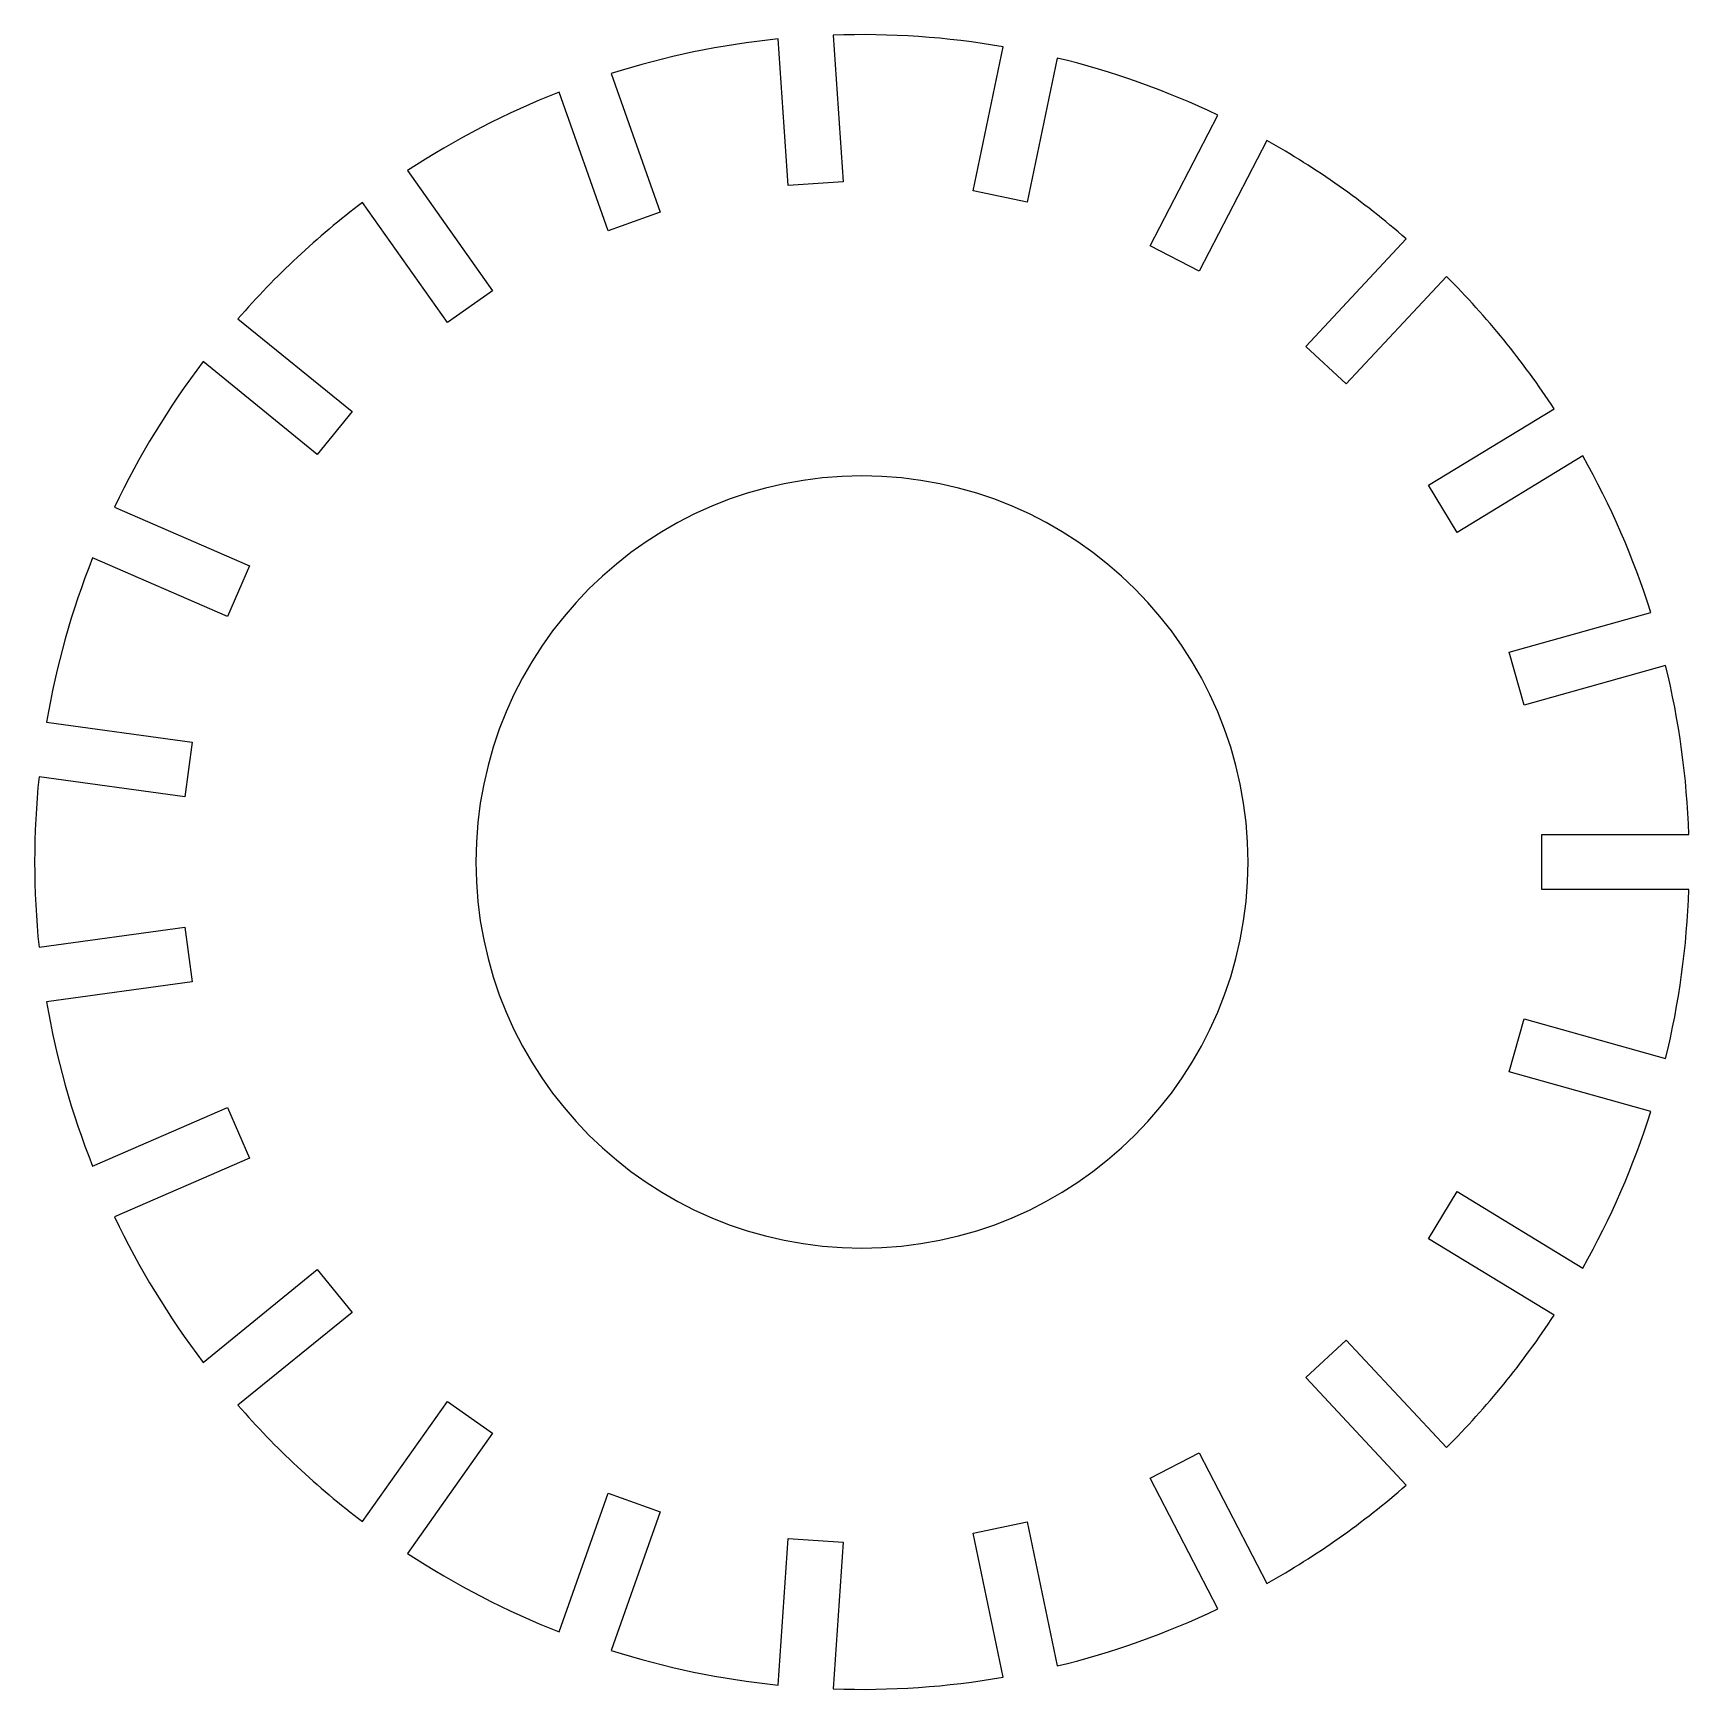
# Model space of a CAD drawing. Header units: millimetres. Extents: x -45.1 to 45, y -45.1 to 45.1.
import ezdxf

# ---------------------------------------------------------------- set-up
doc = ezdxf.new("R2010")
doc.units = ezdxf.units.MM
doc.layers.add('Shape2DView023', color=7, linetype='CONTINUOUS')

msp = doc.modelspace()

# ---------------------------------------------------------------- linework, layer by layer
at = {"layer": 'Shape2DView023'}
for p, q in [((-4.02, 36.786), (-4.566, 44.768)), ((-1.573, 44.972), (-1.027, 36.991)), ((6.054, 36.507), (7.682, 44.34)), ((10.619, 43.729), (8.991, 35.896)), ((-13.648, 42.88), (-10.969, 35.342)), ((-13.796, 34.338), (-16.475, 41.876)), ((15.679, 33.52), (19.36, 40.623)), ((22.023, 39.242), (18.343, 32.139)), ((-24.711, 37.608), (-20.097, 31.073)), ((-1.027, 36.991), (-4.02, 36.786)), ((8.991, 35.896), (6.054, 36.507)), ((-22.548, 29.342), (-27.162, 35.878)), ((-10.969, 35.342), (-13.796, 34.338)), ((18.343, 32.139), (15.679, 33.52)), ((24.141, 28.047), (29.602, 33.893)), ((31.794, 31.846), (26.334, 25.999)), ((-20.097, 31.073), (-22.548, 29.342)), ((-33.941, 29.547), (-27.735, 24.498)), ((26.334, 25.999), (24.141, 28.047)), ((-29.629, 22.171), (-35.834, 27.22)), ((-27.735, 24.498), (-29.629, 22.171)), ((30.813, 20.493), (37.648, 24.65)), ((39.207, 22.087), (32.371, 17.93)), ((32.371, 17.93), (30.813, 20.493)), ((-40.654, 19.294), (-33.316, 16.107)), ((-34.511, 13.355), (-41.849, 16.542)), ((-33.316, 16.107), (-34.511, 13.355)), ((35.199, 11.42), (42.903, 13.579)), ((36.009, 8.531), (35.199, 11.42)), ((43.712, 10.69), (36.009, 8.531)), ((-44.352, 7.61), (-36.426, 6.521)), ((-36.426, 6.521), (-36.835, 3.549)), ((-36.835, 3.549), (-44.76, 4.638)), ((36.975, -1.5), (36.975, 1.5)), ((36.975, 1.5), (44.975, 1.5)), ((44.975, -1.5), (36.975, -1.5)), ((-44.76, -4.638), (-36.835, -3.549)), ((-36.835, -3.549), (-36.426, -6.521)), ((-36.426, -6.521), (-44.352, -7.61)), ((35.199, -11.42), (36.009, -8.531)), ((36.009, -8.531), (43.712, -10.69)), ((42.903, -13.579), (35.199, -11.42)), ((-41.849, -16.542), (-34.511, -13.355)), ((-34.511, -13.355), (-33.316, -16.107)), ((-33.316, -16.107), (-40.654, -19.294)), ((30.813, -20.493), (32.371, -17.93)), ((32.371, -17.93), (39.207, -22.087)), ((37.648, -24.65), (30.813, -20.493)), ((-35.834, -27.22), (-29.629, -22.171)), ((-29.629, -22.171), (-27.735, -24.498)), ((-27.735, -24.498), (-33.941, -29.547)), ((24.141, -28.047), (26.334, -25.999)), ((26.334, -25.999), (31.794, -31.846)), ((29.602, -33.893), (24.141, -28.047)), ((-27.162, -35.878), (-22.548, -29.342)), ((-22.548, -29.342), (-20.097, -31.073)), ((-20.097, -31.073), (-24.711, -37.608)), ((15.679, -33.52), (18.343, -32.139)), ((18.343, -32.139), (22.023, -39.242)), ((19.36, -40.623), (15.679, -33.52)), ((-16.475, -41.876), (-13.796, -34.338)), ((-13.796, -34.338), (-10.969, -35.342)), ((-10.969, -35.342), (-13.648, -42.88)), ((6.054, -36.507), (8.991, -35.896)), ((8.991, -35.896), (10.619, -43.729)), ((-4.566, -44.768), (-4.02, -36.786)), ((-4.02, -36.786), (-1.027, -36.991)), ((7.682, -44.34), (6.054, -36.507)), ((-1.027, -36.991), (-1.573, -44.972))]:
    msp.add_line(p, q, dxfattribs=at)
for major_axis, start_param, end_param in [((0, 45), 6.11164, 0.034956), ((0, 45), 0.101635, 0.308138), ((0, 45), 5.83846, 6.04496), ((0, 45), 0.374817, 0.58132), ((0, 45), 5.56527, 5.77178), ((0, 45), 0.647999, 0.854502), ((0, 45), 5.29209, 5.4986), ((0, 45), 0.921181, 1.12768), ((0, 45), 5.01891, 5.22541), ((0, 21), 0, 6.28318), ((0, 45), 1.19436, 1.40087), ((0, 45), 4.74573, 4.95223), ((0, 45), 1.46754, 1.67405), ((0, 45), 4.47255, 4.67905), ((0, 45), 1.74073, 1.94723), ((0, 45), 4.19936, 4.40587), ((0, 45), 2.01391, 2.22041), ((0, 45), 3.92618, 4.13269), ((0, 45), 2.28709, 2.49359), ((0, 45), 3.653, 3.8595), ((0, 45), 2.56027, 2.76678), ((0, 45), 3.37982, 3.58632), ((0, 45), 2.83345, 3.03996), ((0, 45), 3.10664, 3.31314)]:
    msp.add_ellipse((0, 0), major_axis=major_axis, ratio=1, start_param=start_param, end_param=end_param, dxfattribs=at)

doc.saveas('drawing.dxf')
